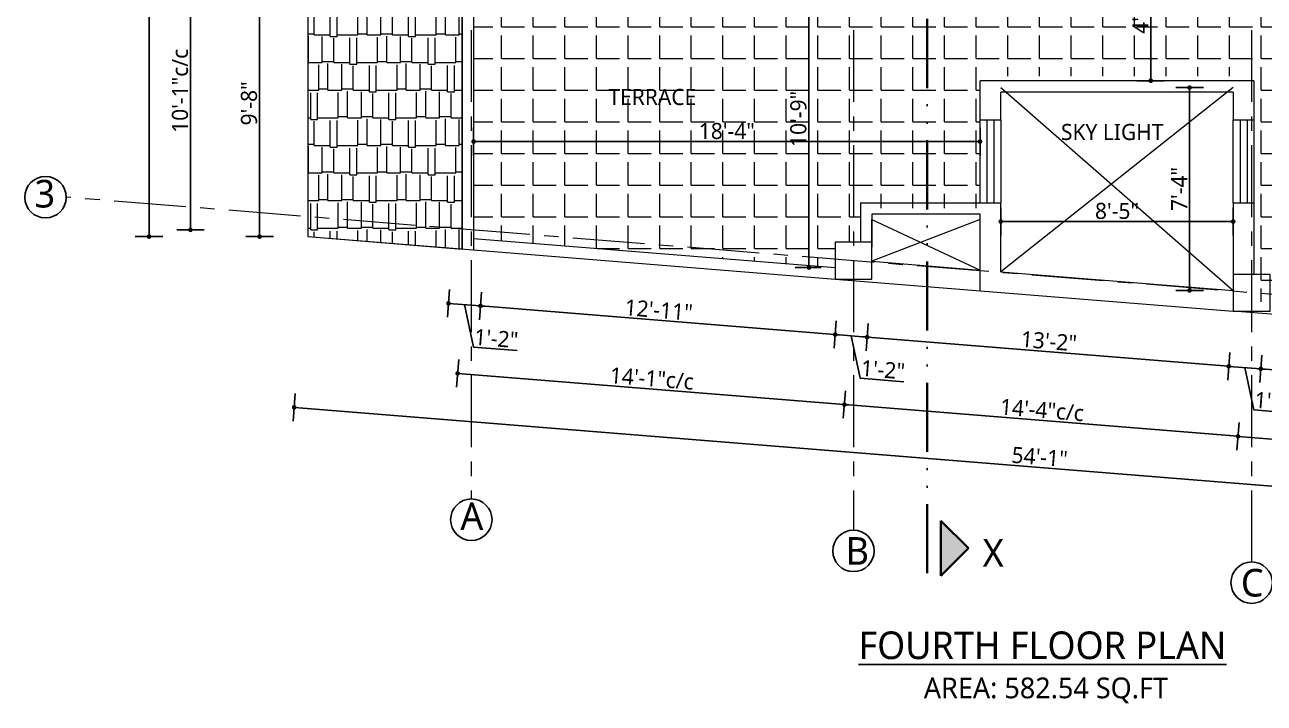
# Model space of a CAD drawing. Header units: inches. Extents: x 17146 to 31738, y -8920 to -2452.
# Drawn here: x 27893 to 28432, y -5506 to -5211 of the extents above; entities that cross this region are included whole.
import ezdxf

# ---------------------------------------------------------------- set-up
doc = ezdxf.new("R2010")
doc.units = ezdxf.units.IN
doc.header["$LTSCALE"] = 25
doc.header["$MEASUREMENT"] = 0
doc.header["$PDMODE"] = 3
doc.linetypes.add('ACAD_ISO12W100', pattern=[21, 12, -3, 0, -3, 0, -3])
doc.linetypes.add('CENTER', pattern=[2, 1.25, -0.25, 0.25, -0.25])
doc.layers.get('Defpoints').update_dxf_attribs({"color": 251})
for name, color, linetype, lineweight in [('Center line', 252, 'CENTER', 20), ('Column', 130, 'Continuous', 35), ('Dim-external', 151, 'Continuous', 9), ('Dim-internal', 150, 'Continuous', 9), ('Door-window', 40, 'Continuous', 15), ('Hatch', 253, 'Continuous', 13), ('Section line', 30, 'Continuous', 35), ('sill', 30, 'Continuous', 20)]:
    doc.layers.add(name, color=color, linetype=linetype, lineweight=lineweight)
doc.layers.add('Text-external', color=7, linetype='Continuous')
doc.layers.add('Text-internal', color=7, linetype='Continuous')
doc.styles.add('caption 1in-8ft', font='trebuc.ttf', dxfattribs={"height": 12})
doc.styles.add('int text 1in-8ft', font='trebuc.ttf', dxfattribs={"height": 7})
doc.dimstyles.new('dim 1in-8ft', dxfattribs={"dimtxt": 7, "dimasz": 2, "dimexe": 6, "dimexo": 6, "dimgap": 1, "dimtad": 1, "dimdec": 0, "dimzin": 0, "dimdsep": 46, "dimlunit": 4, "dimtxsty": 'int text 1in-8ft', "dimblk": 'DOT', "dimcen": 4, "dimdle": 6, "dimclrt": 7, "dimadec": 0, "dimazin": 0, "dimtfac": 1, "dimtdec": 0, "dimtofl": 0, "dimtmove": 0, "dimatfit": 3, "dimfxl": 6, "dimfxlon": 1, "dimtolj": 1, "dimtzin": 0, "dimarcsym": 0})
doc.dimstyles.new('dim 1in-8ft c-c', dxfattribs={"dimtxt": 7, "dimasz": 2, "dimexe": 6, "dimexo": 6, "dimgap": 1, "dimtad": 1, "dimdec": 0, "dimzin": 0, "dimdsep": 46, "dimlunit": 4, "dimtxsty": 'int text 1in-8ft', "dimblk": 'DOT', "dimcen": 4, "dimdle": 6, "dimclrt": 7, "dimadec": 0, "dimazin": 0, "dimtfac": 1, "dimtdec": 0, "dimtofl": 0, "dimtmove": 0, "dimatfit": 3, "dimfxl": 6, "dimfxlon": 1, "dimtolj": 1, "dimtzin": 0, "dimarcsym": 0})

# ---------------------------------------------------------------- blocks, each defined once
blk = doc.blocks.new('grid')
at = {"layer": 'Center line'}
for p, q in [((1, 115), (1, -388.73)), ((167, 115), (167, -402.29)), ((340, 115), (340, -416.08)), ((774, -334.17), (-175, -257.62))]:
    blk.add_line(p, q, dxfattribs=at)
at = {"layer": 'Text-external'}
for centre in [(-184, -257.62), (1, -397.73), (167, -411.29), (340, -425.08)]:
    blk.add_circle(centre, 9, dxfattribs=at)
at = {"layer": 'Text-external', "char_height": 12, "attachment_point": 1, "style": 'caption 1in-8ft'}
for s, insert, width in [('3', (-188.77, -250.1), 7.778), ('A', (-3.77, -390.22), 130.1671), ('B', (163.62, -405.29), 130.1671), ('C', (335.32, -419.11), 130.1671)]:
    blk.add_mtext(s, dxfattribs=dict(at, insert=insert, width=width))
blk = doc.blocks.new('sec1')
at = {"layer": 'Hatch', "linetype": 'ACAD_ISO12W100', "ltscale": 0.25}
h = blk.add_hatch(color=256, dxfattribs=at)
h.dxf.hatch_style = 1
h.paths.add_polyline_path([(6, 162), (6, 138), (18, 150)])
h = blk.add_hatch(color=256, dxfattribs=at)
h.dxf.hatch_style = 1
h.paths.add_polyline_path([(6, -372.16), (6, -396.16), (18, -384.16)])
at = {"layer": 'Section line', "linetype": 'ACAD_ISO12W100', "ltscale": 0.1}
blk.add_line((0, 162), (0, -396.16), dxfattribs=at)
at = {"layer": 'Section line', "linetype": 'ACAD_ISO12W100', "ltscale": 0.25}
for points in [[(6, 162), (6, 138), (18, 150), (18, 150), (6, 162)], [(6, -372.16), (6, -396.16), (18, -384.16), (18, -384.16), (6, -372.16)]]:
    blk.add_lwpolyline(points, dxfattribs=at)
at = {"char_height": 12, "width": 18.4581, "attachment_point": 5, "style": 'caption 1in-8ft'}
for insert in [(28.73, 148.02), (28.73, -386.14)]:
    blk.add_mtext('X', dxfattribs=dict(at, insert=insert))
blk = doc.blocks.new('_Dot')
at = {"color": 0, "linetype": 'ByBlock', "lineweight": -2}
blk.add_line((-0.5, 0), (-1, 0), dxfattribs=at)
at = {"color": 0, "linetype": 'ByBlock', "const_width": 0.5}
blk.add_lwpolyline([(-0.25, 0, 1), (0.25, 0, 1)], format="xyb", close=True, dxfattribs=at)
blk = doc.blocks.new('*D331')
at = {"layer": 'Defpoints', "color": 0, "transparency": 16777216}
for p in [(28079.29, -5308.3), (28093.29, -5308.3), (28091.27, -5333.34)]:
    blk.add_point(p, dxfattribs=at)
at = {"layer": 'Dim-external', "color": 0, "lineweight": -2, "transparency": 16777216}
for p, q in [((28077.85, -5326.24), (28076.88, -5338.2)), ((28091.76, -5327.36), (28090.79, -5339.32)), ((28079.36, -5332.38), (28089.28, -5333.18)), ((28084.32, -5332.78), (28088.26, -5351.2)), ((28088.26, -5351.2), (28107.23, -5352.73))]:
    blk.add_line(p, q, dxfattribs=at)
at = {"layer": 'Dim-external', "color": 0, "lineweight": -2, "transparency": 16777216, "xscale": 2, "yscale": 2, "zscale": 2}
for p, rotation in [((28077.36, -5332.22), 175.3884517382354), ((28091.27, -5333.34), 355.3884517382354)]:
    blk.add_blockref('_Dot', p, dxfattribs=dict(at, rotation=rotation))
at = {"layer": 'Dim-external', "color": 7, "transparency": 16777216, "insert": (28098.11, -5347.47), "char_height": 7, "attachment_point": 5, "rotation": 355.3885, "style": 'int text 1in-8ft'}
blk.add_mtext('\\A1;1\'-2"', dxfattribs=at)
blk = doc.blocks.new('*D332')
at = {"layer": 'Defpoints', "color": 0, "transparency": 16777216}
for p in [(28093.29, -5308.3), (28247.29, -5321.85), (28245.36, -5345.77)]:
    blk.add_point(p, dxfattribs=at)
at = {"layer": 'Dim-external', "color": 0, "lineweight": -2, "transparency": 16777216}
for p, q in [((28091.76, -5327.36), (28090.79, -5339.32)), ((28093.27, -5333.5), (28243.37, -5345.61)), ((28245.85, -5339.79), (28244.88, -5351.75))]:
    blk.add_line(p, q, dxfattribs=at)
at = {"layer": 'Dim-external', "color": 0, "lineweight": -2, "transparency": 16777216, "xscale": 2, "yscale": 2, "zscale": 2}
for p, rotation in [((28091.27, -5333.34), 175.3884517382354), ((28245.36, -5345.77), 355.3884517382354)]:
    blk.add_blockref('_Dot', p, dxfattribs=dict(at, rotation=rotation))
at = {"layer": 'Dim-external', "color": 7, "transparency": 16777216, "insert": (28168.68, -5335.06), "char_height": 7, "attachment_point": 5, "rotation": 355.3885, "style": 'int text 1in-8ft'}
blk.add_mtext('\\A1;12\'-11"', dxfattribs=at)
blk = doc.blocks.new('*D333')
at = {"layer": 'Defpoints', "color": 0, "transparency": 16777216}
for p in [(28247.29, -5321.85), (28261.29, -5321.85), (28259.27, -5346.89)]:
    blk.add_point(p, dxfattribs=at)
at = {"layer": 'Dim-external', "color": 0, "lineweight": -2, "transparency": 16777216}
for p, q in [((28245.85, -5339.79), (28244.88, -5351.75)), ((28259.76, -5340.91), (28258.79, -5352.87)), ((28247.36, -5345.93), (28257.28, -5346.73)), ((28252.32, -5346.33), (28256.26, -5364.75)), ((28256.26, -5364.75), (28275.23, -5366.28))]:
    blk.add_line(p, q, dxfattribs=at)
at = {"layer": 'Dim-external', "color": 0, "lineweight": -2, "transparency": 16777216, "xscale": 2, "yscale": 2, "zscale": 2}
for p, rotation in [((28245.36, -5345.77), 175.3884517382354), ((28259.27, -5346.89), 355.3884517382354)]:
    blk.add_blockref('_Dot', p, dxfattribs=dict(at, rotation=rotation))
at = {"layer": 'Dim-external', "color": 7, "transparency": 16777216, "insert": (28266.11, -5361.02), "char_height": 7, "attachment_point": 5, "rotation": 355.3885, "style": 'int text 1in-8ft'}
blk.add_mtext('\\A1;1\'-2"', dxfattribs=at)
blk = doc.blocks.new('*D334')
at = {"layer": 'Defpoints', "color": 0, "transparency": 16777216}
for p in [(28261.29, -5321.85), (28418.29, -5335.64), (28416.36, -5359.57)]:
    blk.add_point(p, dxfattribs=at)
at = {"layer": 'Dim-external', "color": 0, "lineweight": -2, "transparency": 16777216}
for p, q in [((28259.76, -5340.91), (28258.79, -5352.87)), ((28261.27, -5347.05), (28414.37, -5359.4)), ((28416.85, -5353.58), (28415.88, -5365.55))]:
    blk.add_line(p, q, dxfattribs=at)
at = {"layer": 'Dim-external', "color": 0, "lineweight": -2, "transparency": 16777216, "xscale": 2, "yscale": 2, "zscale": 2}
for p, rotation in [((28259.27, -5346.89), 175.3884517382354), ((28416.36, -5359.57), 355.3884517382354)]:
    blk.add_blockref('_Dot', p, dxfattribs=dict(at, rotation=rotation))
at = {"layer": 'Dim-external', "color": 7, "transparency": 16777216, "insert": (28338.19, -5348.68), "char_height": 7, "attachment_point": 5, "rotation": 355.3885, "style": 'int text 1in-8ft'}
blk.add_mtext('\\A1;13\'-2"', dxfattribs=at)
blk = doc.blocks.new('*D296')
at = {"layer": 'Defpoints', "color": 0, "transparency": 16777216}
for p in [(28418.29, -5335.64), (28432.29, -5335.64), (28430.27, -5360.69)]:
    blk.add_point(p, dxfattribs=at)
at = {"layer": 'Dim-external', "color": 0, "lineweight": -2, "transparency": 16777216}
for p, q in [((28416.85, -5353.58), (28415.88, -5365.55)), ((28430.76, -5354.71), (28429.79, -5366.67)), ((28418.36, -5359.73), (28428.28, -5360.53)), ((28423.32, -5360.13), (28427.26, -5378.55)), ((28427.26, -5378.55), (28446.23, -5380.08))]:
    blk.add_line(p, q, dxfattribs=at)
at = {"layer": 'Dim-external', "color": 0, "lineweight": -2, "transparency": 16777216, "xscale": 2, "yscale": 2, "zscale": 2}
for p, rotation in [((28416.36, -5359.57), 175.3884517382354), ((28430.27, -5360.69), 355.3884517382354)]:
    blk.add_blockref('_Dot', p, dxfattribs=dict(at, rotation=rotation))
at = {"layer": 'Dim-external', "color": 7, "transparency": 16777216, "insert": (28437.11, -5374.81), "char_height": 7, "attachment_point": 5, "rotation": 355.3885, "style": 'int text 1in-8ft'}
blk.add_mtext('\\A1;1\'-2"', dxfattribs=at)
blk = doc.blocks.new('*D297')
at = {"layer": 'Defpoints', "color": 0, "transparency": 16777216}
for p in [(28432.29, -5335.64), (28586.29, -5349.19), (28584.36, -5373.12)]:
    blk.add_point(p, dxfattribs=at)
at = {"layer": 'Dim-external', "color": 0, "lineweight": -2, "transparency": 16777216}
for p, q in [((28430.76, -5354.71), (28429.79, -5366.67)), ((28432.27, -5360.85), (28582.37, -5372.96)), ((28584.85, -5367.14), (28583.88, -5379.1))]:
    blk.add_line(p, q, dxfattribs=at)
at = {"layer": 'Dim-external', "color": 0, "lineweight": -2, "transparency": 16777216, "xscale": 2, "yscale": 2, "zscale": 2}
for p, rotation in [((28430.27, -5360.69), 175.3884517382354), ((28584.36, -5373.12), 355.3884517382354)]:
    blk.add_blockref('_Dot', p, dxfattribs=dict(at, rotation=rotation))
at = {"layer": 'Dim-external', "color": 7, "transparency": 16777216, "insert": (28507.68, -5362.4), "char_height": 7, "attachment_point": 5, "rotation": 355.3885, "style": 'int text 1in-8ft'}
blk.add_mtext('\\A1;12\'-11"', dxfattribs=at)
blk = doc.blocks.new('*D300')
at = {"layer": 'Defpoints', "color": 0, "transparency": 16777216}
for p in [(28254.29, -5314.85), (28425.29, -5328.64), (28420.35, -5389.98)]:
    blk.add_point(p, dxfattribs=at)
at = {"layer": 'Dim-external', "color": 0, "lineweight": -2, "transparency": 16777216}
for p, q in [((28249.83, -5370.21), (28248.86, -5382.17)), ((28251.34, -5376.35), (28418.35, -5389.82)), ((28420.83, -5384), (28419.86, -5395.96))]:
    blk.add_line(p, q, dxfattribs=at)
at = {"layer": 'Dim-external', "color": 0, "lineweight": -2, "transparency": 16777216, "xscale": 2, "yscale": 2, "zscale": 2}
for p, rotation in [((28249.35, -5376.19), 175.3884517382398), ((28420.35, -5389.98), 355.3884517382398)]:
    blk.add_blockref('_Dot', p, dxfattribs=dict(at, rotation=rotation))
at = {"layer": 'Dim-external', "color": 7, "transparency": 16777216, "insert": (28335.21, -5378.55), "char_height": 7, "attachment_point": 5, "rotation": 355.3885, "style": 'int text 1in-8ft'}
blk.add_mtext('\\A1;14\'-4"c/c', dxfattribs=at)
blk = doc.blocks.new('*D301')
at = {"layer": 'Defpoints', "color": 0, "transparency": 16777216}
for p in [(28425.29, -5328.64), (28593.29, -5342.19), (28588.35, -5403.53)]:
    blk.add_point(p, dxfattribs=at)
at = {"layer": 'Dim-external', "color": 0, "lineweight": -2, "transparency": 16777216}
for p, q in [((28420.83, -5384), (28419.86, -5395.96)), ((28422.34, -5390.14), (28586.35, -5403.37)), ((28588.83, -5397.55), (28587.86, -5409.52))]:
    blk.add_line(p, q, dxfattribs=at)
at = {"layer": 'Dim-external', "color": 0, "lineweight": -2, "transparency": 16777216, "xscale": 2, "yscale": 2, "zscale": 2}
for p, rotation in [((28420.35, -5389.98), 175.3884517382398), ((28588.35, -5403.53), 355.3884517382398)]:
    blk.add_blockref('_Dot', p, dxfattribs=dict(at, rotation=rotation))
at = {"layer": 'Dim-external', "color": 7, "transparency": 16777216, "insert": (28504.71, -5392.23), "char_height": 7, "attachment_point": 5, "rotation": 355.3885, "style": 'int text 1in-8ft'}
blk.add_mtext('\\A1;14\'-1"c/c', dxfattribs=at)
blk = doc.blocks.new('*D306')
at = {"layer": 'Defpoints', "color": 0, "transparency": 16777216}
for p in [(28087.29, -5179.48), (27965.29, -5300.3), (28087.29, -5300.3)]:
    blk.add_point(p, dxfattribs=at)
at = {"layer": 'Dim-external', "color": 0, "lineweight": -2, "transparency": 16777216}
for p, q in [((27971.29, -5179.48), (27959.29, -5179.48)), ((27965.29, -5181.48), (27965.29, -5298.3)), ((27971.29, -5300.3), (27959.29, -5300.3))]:
    blk.add_line(p, q, dxfattribs=at)
at = {"layer": 'Dim-external', "color": 0, "lineweight": -2, "transparency": 16777216, "xscale": 2, "yscale": 2, "zscale": 2}
for p, rotation in [((27965.29, -5179.48), 90), ((27965.29, -5300.3), 270)]:
    blk.add_blockref('_Dot', p, dxfattribs=dict(at, rotation=rotation))
at = {"layer": 'Dim-external', "color": 7, "transparency": 16777216, "insert": (27960.73, -5239.89), "char_height": 7, "attachment_point": 5, "rotation": 90, "style": 'int text 1in-8ft'}
blk.add_mtext('\\A1;10\'-1"c/c', dxfattribs=at)
blk = doc.blocks.new('*D307')
at = {"layer": 'Defpoints', "color": 0, "transparency": 16777216}
for p in [(28049.29, -5021.48), (27947.29, -5303.22), (28016.29, -5303.22)]:
    blk.add_point(p, dxfattribs=at)
at = {"layer": 'Dim-external', "color": 0, "lineweight": -2, "transparency": 16777216}
for p, q in [((27953.29, -5021.48), (27941.29, -5021.48)), ((27947.29, -5023.48), (27947.29, -5301.22)), ((27953.29, -5303.22), (27941.29, -5303.22))]:
    blk.add_line(p, q, dxfattribs=at)
at = {"layer": 'Dim-external', "color": 0, "lineweight": -2, "transparency": 16777216, "xscale": 2, "yscale": 2, "zscale": 2}
for p, rotation in [((27947.29, -5021.48), 90), ((27947.29, -5303.22), 270)]:
    blk.add_blockref('_Dot', p, dxfattribs=dict(at, rotation=rotation))
at = {"layer": 'Dim-external', "color": 7, "transparency": 16777216, "insert": (27942.72, -5162.35), "char_height": 7, "attachment_point": 5, "rotation": 90, "style": 'int text 1in-8ft'}
blk.add_mtext('\\A1;23\'-6"', dxfattribs=at)
blk = doc.blocks.new('*D317')
at = {"layer": 'Defpoints', "color": 0, "transparency": 16777216}
for p in [(28086.29, -5301.3), (28254.29, -5314.85), (28081.35, -5362.64)]:
    blk.add_point(p, dxfattribs=at)
at = {"layer": 'Dim-external', "color": 0, "lineweight": -2, "transparency": 16777216}
for p, q in [((28081.83, -5356.66), (28080.86, -5368.62)), ((28247.35, -5376.03), (28083.34, -5362.8)), ((28249.83, -5370.21), (28248.86, -5382.17))]:
    blk.add_line(p, q, dxfattribs=at)
at = {"layer": 'Dim-external', "color": 0, "lineweight": -2, "transparency": 16777216, "xscale": 2, "yscale": 2, "zscale": 2}
for p, rotation in [((28081.35, -5362.64), 175.3884517382398), ((28249.35, -5376.19), 355.3884517382398)]:
    blk.add_blockref('_Dot', p, dxfattribs=dict(at, rotation=rotation))
at = {"layer": 'Dim-external', "color": 7, "transparency": 16777216, "insert": (28165.71, -5364.88), "char_height": 7, "attachment_point": 5, "rotation": 355.3885, "style": 'int text 1in-8ft'}
blk.add_mtext('\\A1;14\'-1"c/c', dxfattribs=at)
blk = doc.blocks.new('*D335')
at = {"layer": 'Defpoints', "color": 0, "transparency": 16777216}
for p in [(28016.29, -5303.22), (28663.29, -5355.4), (28657.31, -5429.58)]:
    blk.add_point(p, dxfattribs=at)
at = {"layer": 'Dim-external', "color": 0, "lineweight": -2, "transparency": 16777216}
for p, q in [((28010.79, -5371.41), (28009.83, -5383.37)), ((28012.3, -5377.55), (28655.32, -5429.42)), ((28657.79, -5423.6), (28656.83, -5435.56))]:
    blk.add_line(p, q, dxfattribs=at)
at = {"layer": 'Dim-external', "color": 0, "lineweight": -2, "transparency": 16777216, "xscale": 2, "yscale": 2, "zscale": 2}
for p, rotation in [((28010.31, -5377.39), 175.3884517382375), ((28657.31, -5429.58), 355.3884517382375)]:
    blk.add_blockref('_Dot', p, dxfattribs=dict(at, rotation=rotation))
at = {"layer": 'Dim-external', "color": 7, "transparency": 16777216, "insert": (28334.18, -5398.96), "char_height": 7, "attachment_point": 5, "rotation": 355.3885, "style": 'int text 1in-8ft'}
blk.add_mtext('\\A1;54\'-1"', dxfattribs=at)
blk = doc.blocks.new('*D375')
at = {"layer": 'Defpoints', "color": 0, "transparency": 16777216}
for p in [(28079.29, -5187.48), (27995.29, -5303.22), (28016.29, -5303.22)]:
    blk.add_point(p, dxfattribs=at)
at = {"layer": 'Dim-external', "color": 0, "lineweight": -2, "transparency": 16777216}
for p, q in [((28001.29, -5187.48), (27989.29, -5187.48)), ((27995.29, -5189.48), (27995.29, -5301.22)), ((28001.29, -5303.22), (27989.29, -5303.22))]:
    blk.add_line(p, q, dxfattribs=at)
at = {"layer": 'Dim-external', "color": 0, "lineweight": -2, "transparency": 16777216, "xscale": 2, "yscale": 2, "zscale": 2}
for p, rotation in [((27995.29, -5187.48), 90), ((27995.29, -5303.22), 270)]:
    blk.add_blockref('_Dot', p, dxfattribs=dict(at, rotation=rotation))
at = {"layer": 'Dim-external', "color": 7, "transparency": 16777216, "insert": (27990.72, -5245.35), "char_height": 7, "attachment_point": 5, "rotation": 90, "style": 'int text 1in-8ft'}
blk.add_mtext('\\A1;9\'-8"', dxfattribs=at)
blk = doc.blocks.new('*D476')
at = {"layer": 'Defpoints', "color": 0, "transparency": 16777216}
for p in [(28382.47, -5187.48), (28426.29, -5187.48), (28427.29, -5235.48)]:
    blk.add_point(p, dxfattribs=at)
at = {"layer": 'Dim-internal', "color": 0, "lineweight": -2, "transparency": 16777216}
for p, q in [((28388.47, -5187.48), (28376.47, -5187.48)), ((28382.47, -5233.48), (28382.47, -5189.48)), ((28388.47, -5235.48), (28376.47, -5235.48))]:
    blk.add_line(p, q, dxfattribs=at)
at = {"layer": 'Dim-internal', "color": 0, "lineweight": -2, "transparency": 16777216, "xscale": 2, "yscale": 2, "zscale": 2}
for p, rotation in [((28382.47, -5187.48), 90), ((28382.47, -5235.48), 270)]:
    blk.add_blockref('_Dot', p, dxfattribs=dict(at, rotation=rotation))
at = {"layer": 'Dim-internal', "color": 7, "transparency": 16777216, "insert": (28377.97, -5211.48), "char_height": 7, "attachment_point": 5, "rotation": 90, "style": 'int text 1in-8ft'}
blk.add_mtext("\\A1;4'", dxfattribs=at)
blk = doc.blocks.new('*D477')
at = {"layer": 'Defpoints', "color": 0, "transparency": 16777216}
for p in [(28317.29, -5238.48), (28418.29, -5238.48), (28418.29, -5296.67)]:
    blk.add_point(p, dxfattribs=at)
at = {"layer": 'Dim-internal', "color": 0, "lineweight": -2, "transparency": 16777216}
for p, q in [((28317.29, -5290.67), (28317.29, -5302.67)), ((28418.29, -5290.67), (28418.29, -5302.67)), ((28319.29, -5296.67), (28416.29, -5296.67))]:
    blk.add_line(p, q, dxfattribs=at)
at = {"layer": 'Dim-internal', "color": 0, "lineweight": -2, "transparency": 16777216, "xscale": 2, "yscale": 2, "zscale": 2, "rotation": 180}
blk.add_blockref('_Dot', (28317.29, -5296.67), dxfattribs=at)
at = {"layer": 'Dim-internal', "color": 0, "lineweight": -2, "transparency": 16777216, "xscale": 2, "yscale": 2, "zscale": 2}
blk.add_blockref('_Dot', (28418.29, -5296.67), dxfattribs=at)
at = {"layer": 'Dim-internal', "color": 7, "transparency": 16777216, "insert": (28367.79, -5292.1), "char_height": 7, "attachment_point": 5, "style": 'int text 1in-8ft'}
blk.add_mtext('\\A1;8\'-5"', dxfattribs=at)
blk = doc.blocks.new('*D478')
at = {"layer": 'Defpoints', "color": 0, "transparency": 16777216}
for p in [(28418.29, -5238.48), (28399.31, -5326.61), (28418.29, -5326.61)]:
    blk.add_point(p, dxfattribs=at)
at = {"layer": 'Dim-internal', "color": 0, "lineweight": -2, "transparency": 16777216}
for p, q in [((28405.31, -5238.48), (28393.31, -5238.48)), ((28399.31, -5240.48), (28399.31, -5324.61)), ((28405.31, -5326.61), (28393.31, -5326.61))]:
    blk.add_line(p, q, dxfattribs=at)
at = {"layer": 'Dim-internal', "color": 0, "lineweight": -2, "transparency": 16777216, "xscale": 2, "yscale": 2, "zscale": 2}
for p, rotation in [((28399.31, -5238.48), 90), ((28399.31, -5326.61), 270)]:
    blk.add_blockref('_Dot', p, dxfattribs=dict(at, rotation=rotation))
at = {"layer": 'Dim-internal', "color": 7, "transparency": 16777216, "insert": (28394.81, -5282.55), "char_height": 7, "attachment_point": 5, "rotation": 90, "style": 'int text 1in-8ft'}
blk.add_mtext('\\A1;7\'-4"', dxfattribs=at)
blk = doc.blocks.new('*D485')
at = {"layer": 'Defpoints', "color": 0, "transparency": 16777216}
for p in [(28088.29, -5235.48), (28308.29, -5235.48), (28088.29, -5261.93)]:
    blk.add_point(p, dxfattribs=at)
at = {"layer": 'Dim-internal', "color": 0, "lineweight": -2, "transparency": 16777216}
for p, q in [((28088.29, -5255.93), (28088.29, -5267.93)), ((28308.29, -5255.93), (28308.29, -5267.93)), ((28306.29, -5261.93), (28090.29, -5261.93))]:
    blk.add_line(p, q, dxfattribs=at)
at = {"layer": 'Dim-internal', "color": 0, "lineweight": -2, "transparency": 16777216, "xscale": 2, "yscale": 2, "zscale": 2, "rotation": 180}
blk.add_blockref('_Dot', (28088.29, -5261.93), dxfattribs=at)
at = {"layer": 'Dim-internal', "color": 0, "lineweight": -2, "transparency": 16777216, "xscale": 2, "yscale": 2, "zscale": 2}
blk.add_blockref('_Dot', (28308.29, -5261.93), dxfattribs=at)
at = {"layer": 'Dim-internal', "color": 7, "transparency": 16777216, "insert": (28198.29, -5257.37), "char_height": 7, "attachment_point": 5, "style": 'int text 1in-8ft'}
blk.add_mtext('\\A1;18\'-4"', dxfattribs=at)
blk = doc.blocks.new('*D486')
at = {"layer": 'Defpoints', "color": 0, "transparency": 16777216}
for p in [(28233.96, -5187.48), (28245.29, -5187.48), (28245.29, -5316.67)]:
    blk.add_point(p, dxfattribs=at)
at = {"layer": 'Dim-internal', "color": 0, "lineweight": -2, "transparency": 16777216}
for p, q in [((28239.29, -5187.48), (28227.96, -5187.48)), ((28233.96, -5314.67), (28233.96, -5189.48)), ((28239.29, -5316.67), (28227.96, -5316.67))]:
    blk.add_line(p, q, dxfattribs=at)
at = {"layer": 'Dim-internal', "color": 0, "lineweight": -2, "transparency": 16777216, "xscale": 2, "yscale": 2, "zscale": 2}
for p, rotation in [((28233.96, -5187.48), 90), ((28233.96, -5316.67), 270)]:
    blk.add_blockref('_Dot', p, dxfattribs=dict(at, rotation=rotation))
at = {"layer": 'Dim-internal', "color": 7, "transparency": 16777216, "insert": (28229.39, -5252.08), "char_height": 7, "attachment_point": 5, "rotation": 90, "style": 'int text 1in-8ft'}
blk.add_mtext('\\A1;10\'-9"', dxfattribs=at)

msp = doc.modelspace()

# ---------------------------------------------------------------- hatches: boundary and pattern name
at = {"layer": 'Hatch'}
h = msp.add_hatch(dxfattribs=at)
h.set_pattern_fill('ANGLE', color=256, scale=50)
h.set_pattern_definition([(0, (20895.354, -5239.595), (0, 13.75), [10, -3.75]), (90, (20895.354, -5239.595), (-13.75, 8e-16), [10, -3.75])])
edge = h.paths.add_edge_path()
edge.add_line((28308.29, -5233.48), (28308.29, -5290.85))
edge.add_line((28308.29, -5290.85), (28256.29, -5290.85))
edge.add_line((28256.29, -5290.85), (28256.29, -5305.69))
edge.add_line((28256.29, -5305.69), (28245.29, -5305.69))
edge.add_line((28245.29, -5305.69), (28245.29, -5316.67))
edge.add_line((28245.29, -5316.67), (28088.29, -5304.01))
edge.add_line((28088.29, -5304.01), (28088.29, -5185.48))
edge.add_line((28088.29, -5185.48), (28187.29, -5185.48))
edge.add_line((28187.29, -5185.48), (28600.29, -5185.48))
edge.add_line((28600.29, -5185.48), (28600.29, -5035.48))
edge.add_line((28600.29, -5035.48), (28600.29, -5026.48))
edge.add_line((28600.29, -5026.48), (28649.29, -5026.48))
edge.add_line((28649.29, -5026.48), (28649.29, -5035.48))
edge.add_line((28649.29, -5035.48), (28654.29, -5035.48))
edge.add_line((28654.29, -5035.48), (28654.29, -5197.48))
edge.add_arc((28624.29, -5197.48), 30, -90, 0, ccw=False)
edge.add_line((28624.29, -5227.48), (28595.29, -5227.48))
edge.add_line((28595.29, -5227.48), (28595.29, -5256.68))
edge.add_line((28595.29, -5256.68), (28544.29, -5256.68))
edge.add_line((28544.29, -5256.68), (28544.29, -5293.64))
edge.add_line((28544.29, -5293.64), (28479.92, -5288.44))
edge.add_line((28479.92, -5288.44), (28476.14, -5335.29))
edge.add_line((28476.14, -5335.29), (28427.29, -5331.35))
edge.add_line((28427.29, -5331.35), (28427.29, -5233.48))
edge.add_line((28427.29, -5233.48), (28308.29, -5233.48))
at = {"layer": 'Hatch', "true_color": 0x8d491c}
h = msp.add_hatch(dxfattribs=at)
h.set_pattern_fill('AR-RSHKE', color=34)
h.set_pattern_definition([(0, (21802.997, -5239.595), (25.5, 12), [6, -5, 7, -3, 9, -4]), (0, (21808.997, -5239.095), (25.5, 12), [5, -19, 4, -6]), (0, (21820.997, -5240.345), (25.5, 12), [3, -31]), (90, (21802.997, -5239.595), (-8.5, 12), [11.5, -36.5]), (90, (21808.997, -5239.595), (-8.5, 12), [11.25, -36.75]), (90, (21813.997, -5239.595), (-8.5, 12), [10.5, -37.5]), (90, (21820.997, -5240.345), (-8.5, 12), [11.5, -36.5]), (90, (21823.997, -5240.345), (-8.5, 12), [11.5, -36.5]), (90, (21832.997, -5239.595), (-8.5, 12), [11, -37])])
h.paths.add_polyline_path([(28016.29, -5187.48), (28016.29, -5303.22), (28083.29, -5308.62), (28083.29, -5187.48)])

# ---------------------------------------------------------------- linework, layer by layer
at = {"layer": 'Door-window'}
for p, q in [((28311.29, -5252.48), (28311.29, -5288.48)), ((28314.29, -5252.48), (28314.29, -5288.48)), ((28421.29, -5252.48), (28421.29, -5288.48)), ((28424.29, -5252.48), (28424.29, -5288.48))]:
    msp.add_line(p, q, dxfattribs=at)
at = {"layer": 'Hatch'}
for p, q in [((28317.29, -5238.48), (28418.29, -5326.61)), ((28418.29, -5238.48), (28317.29, -5318.47)), ((28261.29, -5295.85), (28308.29, -5317.74)), ((28308.29, -5295.85), (28261.29, -5313.95)), ((28261.29, -5313.95), (28261.29, -5295.85))]:
    msp.add_line(p, q, dxfattribs=at)
at = {"layer": 'sill'}
for p, q in [((28016.29, -5021.48), (28016.29, -5303.22)), ((28083.29, -5187.48), (28083.29, -5308.62)), ((28088.29, -5187.48), (28088.29, -5309.02)), ((28427.29, -5235.48), (28308.29, -5235.48)), ((28308.29, -5252.48), (28308.29, -5235.48)), ((28427.29, -5235.48), (28427.29, -5252.48)), ((28317.29, -5252.48), (28317.29, -5240.48)), ((28418.29, -5240.48), (28317.29, -5240.48)), ((28418.29, -5240.48), (28418.29, -5252.48)), ((28308.29, -5252.48), (28317.29, -5252.48)), ((28308.29, -5288.48), (28308.29, -5252.48)), ((28317.29, -5252.48), (28317.29, -5288.48)), ((28418.29, -5252.48), (28427.29, -5252.48)), ((28418.29, -5288.48), (28418.29, -5252.48)), ((28427.29, -5252.48), (28427.29, -5288.48)), ((28256.29, -5288.48), (28256.29, -5305.69)), ((28256.29, -5288.48), (28308.29, -5288.48)), ((28308.29, -5288.48), (28317.29, -5288.48)), ((28308.29, -5288.48), (28308.29, -5288.48)), ((28317.29, -5318.47), (28317.29, -5288.48)), ((28418.29, -5288.48), (28418.29, -5319.64)), ((28418.29, -5288.48), (28427.29, -5288.48)), ((28427.29, -5288.48), (28427.29, -5319.64)), ((28261.29, -5293.48), (28261.29, -5307.85)), ((28308.29, -5293.48), (28261.29, -5293.48)), ((28261.29, -5293.48), (28261.29, -5307.85)), ((28308.29, -5326.77), (28308.29, -5293.48)), ((28016.29, -5303.22), (28079.29, -5308.3)), ((28079.29, -5308.3), (28247.29, -5321.85)), ((28088.29, -5304.01), (28245.29, -5316.67)), ((28261.29, -5313.95), (28308.29, -5317.74)), ((28317.29, -5318.47), (28418.29, -5326.61)), ((28247.29, -5321.85), (28418.29, -5335.64)), ((28600.29, -5350.32), (28418.29, -5335.64))]:
    msp.add_line(p, q, dxfattribs=at)
msp.add_lwpolyline([(28016.29, -5185.48), (28016.29, -5303.22), (28083.29, -5308.62), (28083.29, -5187.48), (28016.29, -5187.48)], dxfattribs=at)
for points in [[(28261.29, -5305.69), (28245.29, -5305.69), (28245.29, -5321.69), (28261.29, -5321.69)], [(28434.29, -5319.64), (28418.29, -5319.64), (28418.29, -5335.64), (28434.29, -5335.64)]]:
    msp.add_lwpolyline(points, close=True, dxfattribs=at)

# ---------------------------------------------------------------- block references
at = {"layer": 'Column'}
msp.add_blockref('grid', (28086.29, -5028.48), dxfattribs=at)
at = {"layer": 'Section line'}
msp.add_blockref('sec1', (28285.29, -5054.48), dxfattribs=at)

# ---------------------------------------------------------------- texts
at = {"layer": 'Text-internal', "attachment_point": 1, "style": 'int text 1in-8ft'}
for s, insert, char_height, width in [('\\pxqc;{\\C0;TERRACE}', (28125.76, -5239.06), 7, 80.332), ('\\pxqc;{\\C0;SKY LIGHT}', (28325.55, -5254.26), 7, 80.332), ('\\pxqc;{\\L\\C0;FOURTH FLOOR PLAN \\P\\H0.75x;\\l AREA: 582.54 SQ.FT }', (28191, -5474.78), 12, 288.7729)]:
    msp.add_mtext(s, dxfattribs=dict(at, insert=insert, char_height=char_height, width=width))

# ---------------------------------------------------------------- dimensions: what is measured, and where the dimension line sits
at = {"layer": 'Dim-external'}
dim = msp.add_linear_dim(base=(27947.29, -5303.22), p1=(28049.29, -5021.48), p2=(28016.29, -5303.22), angle=90, dimstyle='dim 1in-8ft', dxfattribs=at)
dim.commit()
dim.dimension.update_dxf_attribs({"geometry": '*D307', "text_midpoint": (27942.72, -5162.35)})
for base, p1, p2, angle, dimstyle, override, picture, middle in [((27965.29, -5300.3), (28087.29, -5179.48), (28087.29, -5300.3), 90, 'dim 1in-8ft c-c', {"dimpost": 'c/c'}, '*D306', (27960.73, -5239.89)), ((27995.29, -5303.22), (28079.29, -5187.48), (28016.29, -5303.22), 90, 'dim 1in-8ft', {"dimtmove": 1}, '*D375', (27990.72, -5245.35)), ((28081.35, -5362.64), (28254.29, -5314.85), (28086.29, -5301.3), 175.3885, 'dim 1in-8ft c-c', {"dimpost": 'c/c'}, '*D317', (28165.71, -5364.88)), ((28091.27, -5333.34), (28079.29, -5308.3), (28093.29, -5308.3), 175.3885, 'dim 1in-8ft', {"dimtmove": 1}, '*D331', (28089.62, -5346.78)), ((28245.36, -5345.77), (28093.29, -5308.3), (28247.29, -5321.85), 175.3885, 'dim 1in-8ft', {"dimtmove": 1}, '*D332', (28168.68, -5335.06)), ((28420.35, -5389.98), (28254.29, -5314.85), (28425.29, -5328.64), 175.3885, 'dim 1in-8ft c-c', {"dimpost": 'c/c'}, '*D300', (28335.21, -5378.55)), ((28259.27, -5346.89), (28247.29, -5321.85), (28261.29, -5321.85), 175.3885, 'dim 1in-8ft', {"dimtmove": 1}, '*D333', (28257.62, -5360.33)), ((28416.36, -5359.57), (28261.29, -5321.85), (28418.29, -5335.64), 175.3885, 'dim 1in-8ft', {"dimtmove": 1}, '*D334', (28338.19, -5348.68)), ((28588.35, -5403.53), (28425.29, -5328.64), (28593.29, -5342.19), 175.3885, 'dim 1in-8ft c-c', {"dimpost": 'c/c'}, '*D301', (28504.71, -5392.23)), ((28430.27, -5360.69), (28418.29, -5335.64), (28432.29, -5335.64), 175.3885, 'dim 1in-8ft', {"dimtmove": 1}, '*D296', (28428.62, -5374.13)), ((28584.36, -5373.12), (28432.29, -5335.64), (28586.29, -5349.19), 175.3885, 'dim 1in-8ft', {"dimtmove": 1}, '*D297', (28507.68, -5362.4))]:
    dim = msp.add_linear_dim(base=base, p1=p1, p2=p2, angle=angle, dimstyle=dimstyle, override=override, dxfattribs=at)
    dim.commit()
    dim.dimension.update_dxf_attribs({"geometry": picture, "text_midpoint": middle})
dim = msp.add_aligned_dim(p1=(28016.29, -5303.22), p2=(28663.29, -5355.4), distance=-74.42, dimstyle='dim 1in-8ft', dxfattribs=at)
dim.commit()
dim.dimension.update_dxf_attribs({"geometry": '*D335', "text_midpoint": (28334.18, -5398.96)})
at = {"layer": 'Dim-internal'}
for base, p1, p2, picture, middle in [((28233.96, -5187.48), (28245.29, -5316.67), (28245.29, -5187.48), '*D486', (28229.39, -5252.08)), ((28382.47, -5187.48), (28427.29, -5235.48), (28426.29, -5187.48), '*D476', (28377.97, -5211.48)), ((28399.31, -5326.61), (28418.29, -5238.48), (28418.29, -5326.61), '*D478', (28394.81, -5282.55))]:
    dim = msp.add_linear_dim(base=base, p1=p1, p2=p2, angle=90, dimstyle='dim 1in-8ft', dxfattribs=at)
    dim.commit()
    dim.dimension.update_dxf_attribs({"geometry": picture, "text_midpoint": middle})
for base, p1, p2, picture, middle in [((28088.29, -5261.93), (28308.29, -5235.48), (28088.29, -5235.48), '*D485', (28198.29, -5257.37)), ((28418.29, -5296.67), (28317.29, -5238.48), (28418.29, -5238.48), '*D477', (28367.79, -5292.1))]:
    dim = msp.add_linear_dim(base=base, p1=p1, p2=p2, dimstyle='dim 1in-8ft', dxfattribs=at)
    dim.commit()
    dim.dimension.update_dxf_attribs({"geometry": picture, "text_midpoint": middle})

doc.saveas('drawing.dxf')
